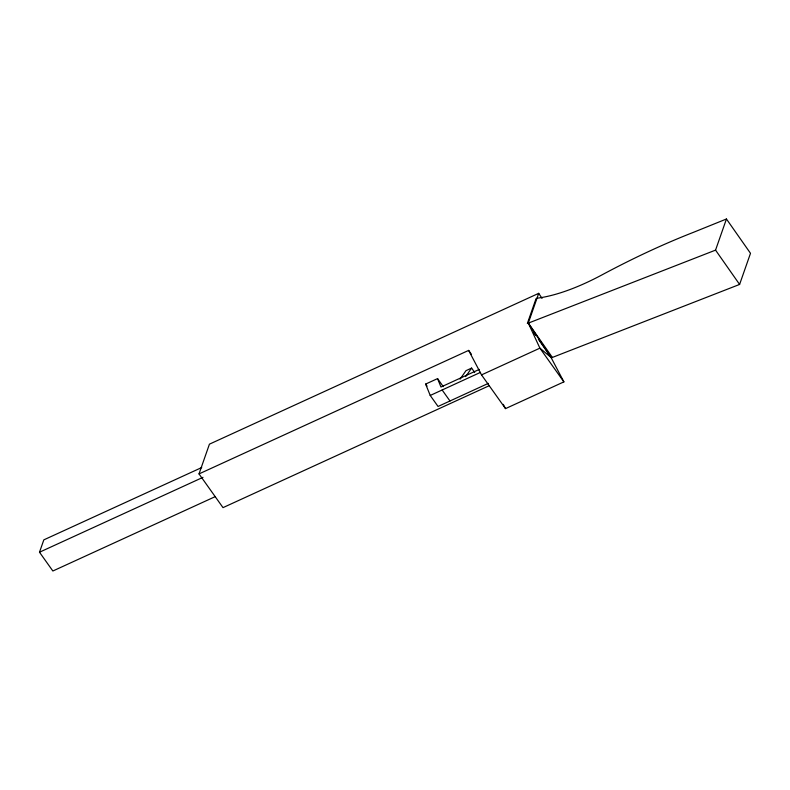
<?xml version="1.0" encoding="UTF-8"?>
<svg xmlns="http://www.w3.org/2000/svg" width="790" height="790" viewBox="0 0 790 790"><rect width="100%" height="100%" fill="white"/><g stroke="black" fill="none" stroke-linecap="round" stroke-linejoin="round"><path stroke-width="1.19" d="M215.245 496.624L52.861 571.002L39.5 552.22L43.825 539.866L201.727 467.542M489.287 385.668L223.007 507.634L199.021 473.911L209.429 444.168L538.711 293.337L542.029 298.363M538.711 293.337L528.293 323.08L539.896 348.153L563.892 381.876L505.521 408.618L481.525 374.894L468.648 350.404L199.021 473.911M726.445 218.998L693.353 232.369A409.477 151.838 -35 0 0 601.852 274.95A129.787 48.131 -35 0 1 537.002 298.215L536.055 298.64L527.345 323.505L715.552 250.124L726.445 218.998L750.5 253.314L739.598 284.44L551.39 357.821L538.405 339.295M460.066 379.161L465.982 370.668L471.61 368.091L474.691 372.416M465.695 376.573L471.61 368.091M39.5 552.22L203 477.328M488.339 383.367L438.055 406.465L430.224 395.464L425.632 384.078L437.561 378.608L443.249 386.616M479.313 369.394L440.958 387.031L437.561 378.608M430.224 395.464L480.508 372.366M481.525 374.894L539.896 348.153L551.005 357.396L563.892 381.876M468.648 350.404L471.472 354.374M442.153 390.003L449.984 401.004M425.632 384.078L427.054 386.073M715.552 250.124L739.598 284.44M552.338 357.396L528.293 323.08L550.887 357.218M533.566 332.393L535.64 335.355M503.279 404.362L505.521 408.618"/></g></svg>
